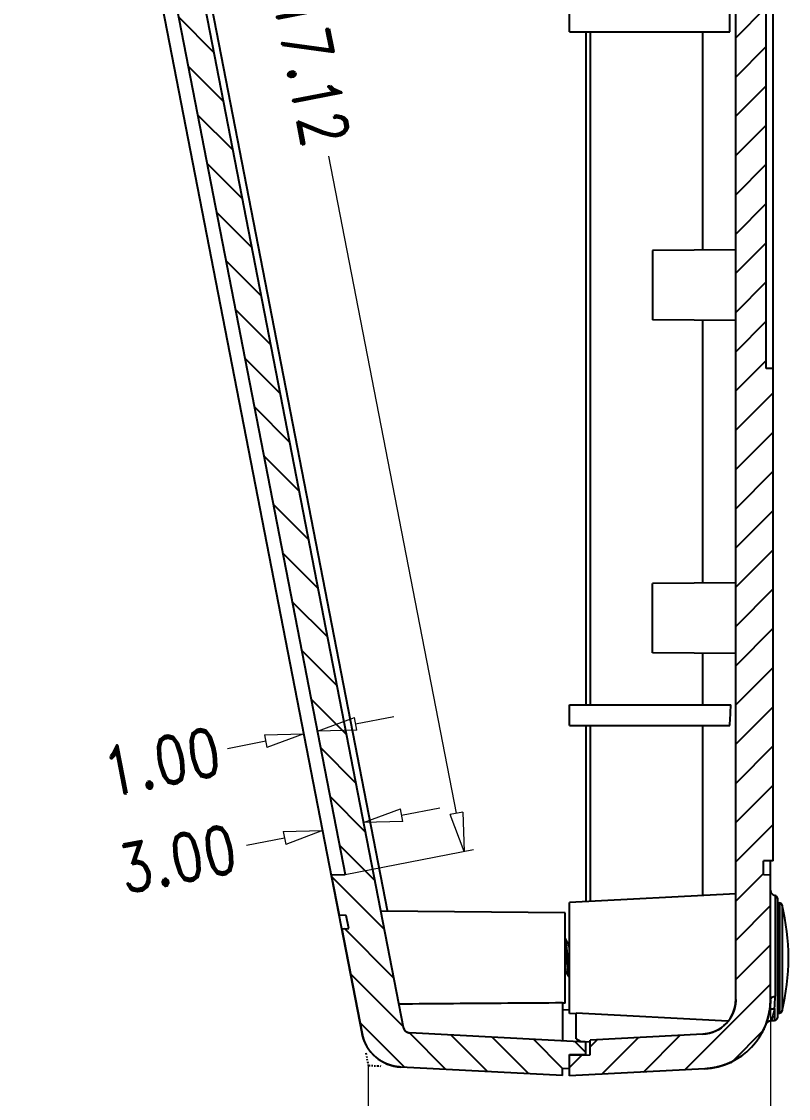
# Model space of a CAD drawing. Header units: millimetres. Extents: x 3559 to 4719, y 1270 to 1649.
# Drawn here: x 3699.2 to 3754.5, y 1412.7 to 1490.3 of the extents above; entities that cross this region are included whole.
import ezdxf

# ---------------------------------------------------------------- set-up
doc = ezdxf.new("R2010")
doc.units = ezdxf.units.MM
doc.linetypes.add('DIVIDE', pattern=[31.75, 12.7, -6.35, 0, -6.35, 0, -6.35])
doc.layers.get('0').update_dxf_attribs({"linetype": 'CONTINUOUS'})
doc.layers.get('Defpoints').update_dxf_attribs({"linetype": 'CONTINUOUS'})
for name, color, linetype in [('02___PRT_ALL_AXES', 7, 'CONTINUOUS'), ('06___PRT_ALL_SURFS', 7, 'CONTINUOUS'), ('3_ALL_AXES', 7, 'CONTINUOUS')]:
    doc.layers.add(name, color=color, linetype=linetype)
doc.layers.add('dim', color=3, linetype='CONTINUOUS', lineweight=9)
doc.styles.add('longtou', font='romand.shx', dxfattribs={"width": 0.8, "bigfont": 'fangsong.shx'})
doc.dimstyles.new('YanXiu', dxfattribs={"dimtxt": 2.5, "dimasz": 2.2, "dimexe": 1, "dimexo": 0, "dimgap": 0.66, "dimtad": 0, "dimzin": 0, "dimdsep": 46, "dimtxsty": 'longtou', "dimblk": 'CLOSEDBLANK', "dimcen": 0, "dimclrd": 3, "dimclre": 3, "dimclrt": 7, "dimadec": 0, "dimazin": 0, "dimtfac": 1, "dimtdec": 4, "dimtofl": 0, "dimtmove": 0, "dimatfit": 3, "dimldrblk": 'CLOSEDBLANK', "dimfxl": 0, "dimtolj": 1, "dimtzin": 0, "dimlwd": 0, "dimlwe": 0, "dimarcsym": 0})

# ---------------------------------------------------------------- blocks, each defined once
blk = doc.blocks.new('_ClosedBlank')
at = {"color": 0, "linetype": 'ByBlock', "lineweight": -2}
for p, q in [((-1, 0.167), (0, 0)), ((-1, 0.167), (-1, -0.167)), ((0, 0), (-1, -0.167))]:
    blk.add_line(p, q, dxfattribs=at)
blk = doc.blocks.new('*D26')
at = {"layer": 'Defpoints', "color": 0}
for p in [(3753.202, 1419.843), (3724.202, 1415.098), (3753.202, 1409.935)]:
    blk.add_point(p, dxfattribs=at)
at = {"layer": 'dim', "color": 3, "lineweight": 5}
for p, q in [((3753.202, 1419.843), (3753.202, 1409.236)), ((3724.202, 1415.098), (3724.202, 1409.236)), ((3727.002, 1409.935), (3732.336, 1409.935)), ((3750.402, 1409.935), (3745.069, 1409.935))]:
    blk.add_line(p, q, dxfattribs=at)
at = {"layer": 'dim', "color": 3, "lineweight": 5, "xscale": 2.8, "yscale": 2.8, "zscale": 2.8, "rotation": 180}
blk.add_blockref('_ClosedBlank', (3724.202, 1409.935), dxfattribs=at)
at = {"layer": 'dim', "color": 3, "lineweight": 5, "xscale": 2.8, "yscale": 2.8, "zscale": 2.8}
blk.add_blockref('_ClosedBlank', (3753.202, 1409.935), dxfattribs=at)
at = {"layer": 'dim', "color": 7, "insert": (3738.702, 1409.935), "char_height": 3.5, "attachment_point": 5, "style": 'longtou'}
blk.add_mtext('29.00', dxfattribs=at)
blk = doc.blocks.new('*D31')
at = {"layer": 'Defpoints', "color": 0}
for p in [(3719.558, 1438.993), (3719.792, 1437.787), (3720.774, 1437.978)]:
    blk.add_point(p, dxfattribs=at)
at = {"layer": 'dim', "color": 3, "lineweight": 5}
for p, q in [((3723.288, 1439.718), (3726.037, 1440.252)), ((3719.792, 1437.787), (3719.424, 1439.679)), ((3720.774, 1437.978), (3720.406, 1439.87)), ((3716.809, 1438.458), (3714.061, 1437.924))]:
    blk.add_line(p, q, dxfattribs=at)
at = {"layer": 'dim', "color": 3, "lineweight": 5, "xscale": 2.8, "yscale": 2.8, "zscale": 2.8}
for p, rotation in [((3720.54, 1439.183), 191.0000000000025), ((3719.558, 1438.993), 11.00000000000257)]:
    blk.add_blockref('_ClosedBlank', p, dxfattribs=dict(at, rotation=rotation))
at = {"layer": 'dim', "color": 7, "insert": (3709.317, 1437.002), "char_height": 3.5, "attachment_point": 5, "rotation": 11, "style": 'longtou'}
blk.add_mtext('1.00', dxfattribs=at)
blk = doc.blocks.new('*D32')
at = {"layer": 'Defpoints', "color": 0}
for p in [(3723.303, 1435.449), (3720.358, 1434.876), (3720.913, 1432.021)]:
    blk.add_point(p, dxfattribs=at)
at = {"layer": 'dim', "color": 3, "lineweight": 5}
for p, q in [((3723.303, 1435.449), (3723.991, 1431.907)), ((3720.358, 1434.876), (3721.047, 1431.334)), ((3726.606, 1433.128), (3729.355, 1433.662)), ((3718.164, 1431.487), (3715.416, 1430.952))]:
    blk.add_line(p, q, dxfattribs=at)
at = {"layer": 'dim', "color": 3, "lineweight": 5, "xscale": 2.8, "yscale": 2.8, "zscale": 2.8}
for p, rotation in [((3723.858, 1432.593), 191.0000000000064), ((3720.913, 1432.021), 11.00000000000634)]:
    blk.add_blockref('_ClosedBlank', p, dxfattribs=dict(at, rotation=rotation))
at = {"layer": 'dim', "color": 7, "insert": (3710.475, 1429.992), "char_height": 3.5, "attachment_point": 5, "rotation": 11, "style": 'longtou'}
blk.add_mtext('3.00', dxfattribs=at)
blk = doc.blocks.new('*D33')
at = {"layer": 'Defpoints', "color": 0}
for p in [(3700.2, 1543.822), (3731.108, 1430.52), (3722.547, 1428.856)]:
    blk.add_point(p, dxfattribs=at)
at = {"layer": 'dim', "color": 3, "lineweight": 5}
for p, q in [((3700.2, 1543.822), (3709.447, 1545.619)), ((3709.295, 1542.737), (3718.503, 1495.365)), ((3730.573, 1433.269), (3721.365, 1480.641)), ((3722.547, 1428.856), (3731.794, 1430.654))]:
    blk.add_line(p, q, dxfattribs=at)
at = {"layer": 'dim', "color": 3, "lineweight": 5, "xscale": 2.8, "yscale": 2.8, "zscale": 2.8}
for p, rotation in [((3708.761, 1545.486), 100.9999999999931), ((3731.108, 1430.52), 280.9999999999931)]:
    blk.add_blockref('_ClosedBlank', p, dxfattribs=dict(at, rotation=rotation))
at = {"layer": 'dim', "color": 7, "insert": (3719.934, 1488.003), "char_height": 3.5, "attachment_point": 5, "rotation": 281, "style": 'longtou'}
blk.add_mtext('117.12', dxfattribs=at)

msp = doc.modelspace()

# ---------------------------------------------------------------- hatches: boundary and pattern name
h = msp.add_hatch()
h.set_pattern_fill('DEFAULT__3', color=5, scale=2, angle=135, style=0)
h.set_pattern_definition([(135, (2752.7221, 1037.0707), (-1.4142136, -1.4142136), [])])
edge = h.paths.add_edge_path()
edge.add_line((3738.702, 1414.889), (3738.702, 1415.892))
edge.add_line((3738.702, 1415.892), (3739.902, 1415.913))
edge.add_line((3739.902, 1415.913), (3739.902, 1416.779))
edge.add_line((3739.902, 1416.779), (3727.189, 1417.445))
edge.add_spline(control_points=[(3726.724, 1417.849), (3726.769, 1417.615), (3726.95, 1417.458), (3727.189, 1417.445)], knot_values=[0, 0, 0, 0, 1, 1, 1, 1], degree=3, periodic=0)
edge.add_line((3726.724, 1417.849), (3701.859, 1545.77))
edge.add_spline(control_points=[(3701.859, 1545.77), (3701.755, 1546.305), (3701.702, 1546.847), (3701.702, 1547.392)], knot_values=[0, 0, 0, 0, 1, 1, 1, 1], degree=3, periodic=0)
edge.add_line((3701.702, 1547.392), (3701.702, 1555.972))
edge.add_spline(control_points=[(3701.702, 1555.972), (3701.702, 1556.165), (3701.803, 1556.329), (3701.975, 1556.417)], knot_values=[0, 0, 0, 0, 1, 1, 1, 1], degree=3, periodic=0)
edge.add_spline(control_points=[(3723.325, 1562.9), (3715.858, 1562.027), (3708.665, 1559.843), (3701.975, 1556.417)], knot_values=[0, 0, 0, 0, 1, 1, 1, 1], degree=3, periodic=0)
edge.add_spline(control_points=[(3724.311, 1562.966), (3723.982, 1562.961), (3723.652, 1562.939), (3723.325, 1562.9)], knot_values=[0, 0, 0, 0, 1, 1, 1, 1], degree=3, periodic=0)
edge.add_line((3724.311, 1562.966), (3730.202, 1563.069))
edge.add_line((3730.202, 1563.069), (3730.202, 1564.039))
edge.add_line((3730.202, 1564.039), (3729.202, 1564.039))
edge.add_line((3729.202, 1564.039), (3729.202, 1565.339))
edge.add_line((3729.202, 1565.339), (3730.202, 1565.339))
edge.add_line((3730.202, 1565.339), (3730.202, 1566.038))
edge.add_line((3730.202, 1566.038), (3729.701, 1566.238))
edge.add_line((3729.701, 1566.238), (3728.202, 1566.225))
edge.add_spline(control_points=[(3727.649, 1565.759), (3727.927, 1565.774), (3728.14, 1565.953), (3728.202, 1566.225)], knot_values=[0, 0, 0, 0, 1, 1, 1, 1], degree=3, periodic=0)
edge.add_line((3727.649, 1565.759), (3727.202, 1565.736))
edge.add_spline(control_points=[(3727.202, 1565.736), (3717.978, 1565.252), (3709.057, 1562.852), (3700.835, 1558.642)], knot_values=[0, 0, 0, 0, 1, 1, 1, 1], degree=3, periodic=0)
edge.add_spline(control_points=[(3699.202, 1555.972), (3699.202, 1557.128), (3699.806, 1558.115), (3700.835, 1558.642)], knot_values=[0, 0, 0, 0, 1, 1, 1, 1], degree=3, periodic=0)
edge.add_line((3699.202, 1555.972), (3699.202, 1547.839))
edge.add_line((3699.202, 1547.839), (3699.702, 1547.812))
edge.add_line((3699.702, 1547.812), (3699.702, 1546.865))
edge.add_line((3699.702, 1546.865), (3699.202, 1546.839))
edge.add_line((3699.202, 1546.839), (3699.202, 1544.675))
edge.add_spline(control_points=[(3699.238, 1543.839), (3699.214, 1544.117), (3699.202, 1544.396), (3699.202, 1544.675)], knot_values=[0, 0, 0, 0, 1, 1, 1, 1], degree=3, periodic=0)
edge.add_line((3699.238, 1543.839), (3700.2, 1543.822))
edge.add_line((3700.2, 1543.822), (3722.547, 1428.856))
edge.add_line((3722.547, 1428.856), (3721.532, 1428.839))
edge.add_line((3721.532, 1428.839), (3722.098, 1425.926))
edge.add_line((3722.098, 1425.926), (3722.612, 1425.899))
edge.add_line((3722.612, 1425.899), (3722.793, 1424.969))
edge.add_line((3722.793, 1424.969), (3722.289, 1424.942))
edge.add_line((3722.289, 1424.942), (3723.755, 1417.399))
edge.add_spline(control_points=[(3726.543, 1414.976), (3725.111, 1415.051), (3724.029, 1415.992), (3723.755, 1417.399)], knot_values=[0, 0, 0, 0, 1, 1, 1, 1], degree=3, periodic=0)
edge.add_line((3726.543, 1414.976), (3738.202, 1414.365))
edge.add_line((3738.202, 1414.365), (3738.202, 1414.88))
edge.add_line((3738.202, 1414.88), (3738.702, 1414.889))
h = msp.add_hatch()
h.set_pattern_fill('A', color=5, scale=2, angle=45, style=0)
h.set_pattern_definition([(45, (2752.7221, 1037.0707), (-1.4142136, 1.4142136), [])])
edge = h.paths.add_edge_path()
edge.add_line((3738.702, 1414.339), (3738.702, 1415.842))
edge.add_line((3738.702, 1415.842), (3740.202, 1415.868))
edge.add_line((3740.202, 1415.868), (3740.202, 1416.921))
edge.add_line((3740.202, 1416.921), (3748.333, 1417.347))
edge.add_spline(control_points=[(3750.702, 1419.843), (3750.702, 1418.439), (3749.736, 1417.42), (3748.333, 1417.347)], knot_values=[0, 0, 0, 0, 1, 1, 1, 1], degree=3, periodic=0)
edge.add_line((3750.702, 1419.843), (3750.702, 1560.834))
edge.add_spline(control_points=[(3750.702, 1560.834), (3750.702, 1561.69), (3750.297, 1562.445), (3749.583, 1562.918)], knot_values=[0, 0, 0, 0, 1, 1, 1, 1], degree=3, periodic=0)
edge.add_spline(control_points=[(3749.583, 1562.918), (3749.423, 1563.024), (3749.24, 1563.081), (3749.048, 1563.084)], knot_values=[0, 0, 0, 0, 1, 1, 1, 1], degree=3, periodic=0)
edge.add_line((3749.048, 1563.084), (3746.202, 1563.134))
edge.add_line((3746.202, 1563.134), (3746.202, 1564.039))
edge.add_line((3746.202, 1564.039), (3747.202, 1564.039))
edge.add_line((3747.202, 1564.039), (3747.202, 1565.339))
edge.add_line((3747.202, 1565.339), (3746.202, 1565.339))
edge.add_line((3746.202, 1565.339), (3746.202, 1566.069))
edge.add_line((3746.202, 1566.069), (3746.704, 1566.269))
edge.add_line((3746.704, 1566.269), (3748.202, 1566.256))
edge.add_spline(control_points=[(3748.202, 1566.256), (3748.267, 1566.004), (3748.463, 1565.834), (3748.722, 1565.807)], knot_values=[0, 0, 0, 0, 1, 1, 1, 1], degree=3, periodic=0)
edge.add_spline(control_points=[(3753.202, 1560.834), (3753.202, 1563.527), (3751.4, 1565.527), (3748.722, 1565.807)], knot_values=[0, 0, 0, 0, 1, 1, 1, 1], degree=3, periodic=0)
edge.add_line((3753.202, 1560.834), (3753.202, 1551.839))
edge.add_line((3753.202, 1551.839), (3752.702, 1551.83))
edge.add_line((3752.702, 1551.83), (3752.702, 1550.839))
edge.add_line((3752.702, 1550.839), (3753.402, 1550.826))
edge.add_line((3753.402, 1550.826), (3753.402, 1515.339))
edge.add_line((3753.402, 1515.339), (3752.902, 1515.336))
edge.add_line((3752.902, 1515.336), (3752.902, 1465.341))
edge.add_line((3752.902, 1465.341), (3753.402, 1465.339))
edge.add_line((3753.402, 1465.339), (3753.402, 1429.851))
edge.add_line((3753.402, 1429.851), (3752.702, 1429.839))
edge.add_line((3752.702, 1429.839), (3752.702, 1428.847))
edge.add_line((3752.702, 1428.847), (3753.202, 1428.839))
edge.add_line((3753.202, 1428.839), (3753.202, 1419.843))
edge.add_spline(control_points=[(3753.202, 1419.843), (3753.202, 1417.035), (3751.269, 1414.997), (3748.464, 1414.85)], knot_values=[0, 0, 0, 0, 1, 1, 1, 1], degree=3, periodic=0)
edge.add_line((3748.464, 1414.85), (3738.702, 1414.339))

# ---------------------------------------------------------------- linework, layer by layer
at = {"color": 7, "linetype": 'Continuous'}
for p, q in [((3750.702, 1419.843), (3750.702, 1560.834)), ((3750.702, 1419.843), (3750.702, 1560.834)), ((3753.402, 1429.851), (3753.402, 1550.826)), ((3701.859, 1545.77), (3726.724, 1417.849)), ((3701.859, 1545.77), (3726.724, 1417.849)), ((3702.323, 1545.904), (3725.557, 1426.292)), ((3700.2, 1543.822), (3722.547, 1428.856)), ((3700.2, 1543.822), (3722.547, 1428.856)), ((3723.755, 1417.399), (3699.386, 1542.767)), ((3752.902, 1465.341), (3752.902, 1515.336)), ((3752.902, 1465.341), (3752.902, 1515.336)), ((3738.702, 1489.589), (3738.702, 1491.089)), ((3738.702, 1489.589), (3750.271, 1489.589)), ((3739.902, 1489.589), (3739.902, 1441.089)), ((3750.702, 1473.891), (3744.702, 1473.839)), ((3744.702, 1473.839), (3744.702, 1468.839)), ((3750.702, 1468.786), (3744.702, 1468.839)), ((3753.402, 1465.339), (3752.902, 1465.341)), ((3753.402, 1465.339), (3752.902, 1465.341)), ((3753.402, 1429.851), (3753.402, 1465.339)), ((3750.702, 1449.891), (3744.702, 1449.839)), ((3744.702, 1444.839), (3744.702, 1449.839)), ((3750.702, 1444.786), (3744.702, 1444.839)), ((3738.702, 1439.589), (3738.702, 1441.089)), ((3738.702, 1441.089), (3750.344, 1441.089)), ((3738.702, 1439.589), (3750.277, 1439.589)), ((3739.902, 1439.589), (3739.902, 1426.901)), ((3753.402, 1429.851), (3752.702, 1429.839)), ((3753.402, 1429.851), (3752.702, 1429.839)), ((3752.702, 1428.847), (3752.702, 1429.839)), ((3752.702, 1428.847), (3752.702, 1429.839)), ((3753.202, 1419.843), (3753.202, 1429.847)), ((3721.532, 1428.839), (3722.547, 1428.856)), ((3721.532, 1428.839), (3722.547, 1428.856)), ((3721.532, 1428.839), (3722.098, 1425.926)), ((3752.702, 1428.847), (3753.202, 1428.839)), ((3752.702, 1428.847), (3753.202, 1428.839)), ((3753.202, 1419.843), (3753.202, 1428.839)), ((3750.702, 1427.467), (3738.702, 1426.839)), ((3738.702, 1418.839), (3738.702, 1426.839)), ((3753.536, 1427.339), (3753.536, 1420.085)), ((3753.702, 1427.142), (3753.702, 1418.535)), ((3753.849, 1426.81), (3753.849, 1418.867)), ((3738.402, 1426.089), (3725.106, 1426.205)), ((3725.557, 1426.292), (3725.575, 1426.2)), ((3738.402, 1419.59), (3738.402, 1426.087)), ((3754.04, 1426.658), (3754.04, 1419.019)), ((3722.612, 1425.899), (3722.098, 1425.926)), ((3722.612, 1425.899), (3722.098, 1425.926)), ((3722.793, 1424.969), (3722.612, 1425.899)), ((3722.793, 1424.969), (3722.612, 1425.899)), ((3722.289, 1424.942), (3722.793, 1424.969)), ((3722.289, 1424.942), (3722.793, 1424.969)), ((3722.289, 1424.942), (3723.755, 1417.399)), ((3738.501, 1422.85), (3738.499, 1422.866)), ((3738.505, 1422.815), (3738.501, 1422.85)), ((3738.604, 1422.827), (3738.599, 1422.866)), ((3738.202, 1419.625), (3738.202, 1416.868)), ((3738.402, 1419.589), (3738.202, 1419.587)), ((3738.202, 1419.118), (3738.708, 1419.092)), ((3753.506, 1419.188), (3753.506, 1418.335)), ((3739.202, 1418.812), (3738.702, 1418.839)), ((3739.202, 1417.01), (3739.202, 1418.858)), ((3750.138, 1418.293), (3739.202, 1418.858)), ((3753.256, 1418.331), (3753.506, 1418.335)), ((3739.902, 1416.779), (3727.189, 1417.445)), ((3739.902, 1416.779), (3727.189, 1417.445)), ((3739.202, 1417.01), (3739.488, 1416.845)), ((3739.488, 1416.845), (3740.202, 1416.807)), ((3739.902, 1415.913), (3739.902, 1416.823)), ((3739.902, 1415.913), (3739.902, 1416.779)), ((3748.333, 1417.347), (3740.202, 1416.921)), ((3748.333, 1417.347), (3740.202, 1416.921)), ((3740.202, 1415.868), (3740.202, 1416.921)), ((3740.202, 1415.868), (3740.202, 1416.921)), ((3738.702, 1415.892), (3739.902, 1415.913)), ((3738.702, 1415.892), (3739.902, 1415.913)), ((3738.702, 1414.339), (3738.702, 1415.892)), ((3738.702, 1414.889), (3738.702, 1415.892)), ((3738.702, 1415.842), (3740.202, 1415.868)), ((3738.702, 1415.842), (3740.202, 1415.868)), ((3738.702, 1414.339), (3738.702, 1415.842)), ((3738.202, 1414.365), (3726.543, 1414.976)), ((3738.202, 1414.365), (3726.543, 1414.976)), ((3738.202, 1414.88), (3738.702, 1414.889)), ((3738.202, 1414.88), (3738.702, 1414.889)), ((3738.202, 1414.365), (3738.202, 1414.88)), ((3738.202, 1414.365), (3738.202, 1414.88)), ((3748.464, 1414.85), (3738.702, 1414.339)), ((3748.464, 1414.85), (3738.702, 1414.339))]:
    msp.add_line(p, q, dxfattribs=at)
at = {"color": 2, "linetype": 'DIVIDE', "ltscale": 0.01}
for p, q in [((3724.028, 1415.996), (3724.202, 1415.098)), ((3724.202, 1415.098), (3725.115, 1415.051))]:
    msp.add_line(p, q, dxfattribs=at)
at = {"color": 7, "linetype": 'Continuous'}
for points in [[(3738.605, 1423.899), (3738.446, 1424.168), (3738.402, 1424.241)], [(3738.499, 1421.778), (3738.663, 1421.502), (3738.702, 1421.436)], [(3752.878, 1418.072), (3752.974, 1418.218), (3753.125, 1418.31), (3753.245, 1418.331)]]:
    msp.add_lwpolyline(points, dxfattribs=at)
for centre, radius, start, end in [((3507.215, 1451.15), 243.337, 357.27667, 357.6302), ((3753.602, 1427.734), 0.4, 180, 260.40593), ((3753.502, 1427.142), 0.2, 0, 80.40593), ((3753.845, 1426.61), 0.2, 13.81706, 89), ((3748.202, 1419.843), 2.5, 273, 0), ((3748.202, 1419.843), 5, 273, 0), ((3740.156, 1420.081), 13.38, 356.17252, 0.01387), ((3753.845, 1419.067), 0.2, 271, 346.18294), ((3753.502, 1418.535), 0.2, 271, 0), ((3727.215, 1417.945), 0.5, 191, 267), ((3726.7, 1417.972), 3, 191, 267)]:
    msp.add_arc(centre, radius, start, end, dxfattribs=at)
for points, start_tangent, end_tangent in [([(3750.271, 1489.589), (3750.271, 1490.089), (3750.271, 1490.589), (3750.271, 1491.089)], (0.000711, 1), (-0.000711, 1)), ([(3738.599, 1422.866), (3738.564, 1423.167), (3738.528, 1423.455), (3738.493, 1423.717), (3738.457, 1423.944), (3738.422, 1424.125), (3738.402, 1424.196)], (-0.115861, 0.993265), (-0.274727, 0.961522)), ([(3738.499, 1422.866), (3738.464, 1423.167), (3738.428, 1423.455), (3738.403, 1423.646)], (-0.115861, 0.993265), (-0.137757, 0.990466)), ([(3738.703, 1423.583), (3738.687, 1423.656), (3738.65, 1423.792), (3738.612, 1423.887), (3738.606, 1423.899)], (-0.211721, 0.97733), (-0.451783, 0.892128)), ([(3738.402, 1422.094), (3738.419, 1422.016), (3738.456, 1421.882), (3738.493, 1421.789), (3738.499, 1421.778)], (0.211751, -0.977324), (0.453167, -0.891426)), ([(3738.702, 1421.479), (3738.677, 1421.581), (3738.641, 1421.771), (3738.606, 1422.005), (3738.57, 1422.273), (3738.535, 1422.564), (3738.505, 1422.815)], (-0.252814, 0.967515), (-0.115869, 0.993265)), ([(3738.702, 1422.029), (3738.67, 1422.273), (3738.635, 1422.564), (3738.604, 1422.827)], (-0.13852, 0.99036), (-0.115854, 0.993266)), ([(3750.702, 1419.843), (3750.702, 1419.816), (3750.702, 1419.789), (3750.701, 1419.762), (3750.7, 1419.735), (3750.699, 1419.707), (3750.697, 1419.68), (3750.695, 1419.652), (3750.693, 1419.625), (3750.69, 1419.597), (3750.687, 1419.569), (3750.684, 1419.541), (3750.681, 1419.514), (3750.677, 1419.486), (3750.672, 1419.457), (3750.668, 1419.429), (3750.663, 1419.401), (3750.658, 1419.373), (3750.652, 1419.345), (3750.646, 1419.317), (3750.64, 1419.288), (3750.633, 1419.26), (3750.627, 1419.232), (3750.619, 1419.204), (3750.612, 1419.175), (3750.604, 1419.147), (3750.595, 1419.119), (3750.586, 1419.09), (3750.577, 1419.062), (3750.568, 1419.034), (3750.558, 1419.006), (3750.548, 1418.978), (3750.537, 1418.95), (3750.526, 1418.922), (3750.515, 1418.894), (3750.504, 1418.866), (3750.492, 1418.838), (3750.479, 1418.811), (3750.467, 1418.783), (3750.454, 1418.756), (3750.44, 1418.728), (3750.426, 1418.701), (3750.412, 1418.674), (3750.398, 1418.647), (3750.383, 1418.62), (3750.368, 1418.594), (3750.352, 1418.567), (3750.336, 1418.541), (3750.32, 1418.514), (3750.303, 1418.488), (3750.287, 1418.463), (3750.269, 1418.437), (3750.252, 1418.411), (3750.234, 1418.386), (3750.216, 1418.361), (3750.197, 1418.336), (3750.178, 1418.311), (3750.159, 1418.287), (3750.139, 1418.263), (3750.12, 1418.239), (3750.099, 1418.215), (3750.079, 1418.191), (3750.058, 1418.168), (3750.037, 1418.145), (3750.016, 1418.122), (3749.994, 1418.1), (3749.972, 1418.078), (3749.95, 1418.056), (3749.928, 1418.034), (3749.905, 1418.013), (3749.882, 1417.992), (3749.859, 1417.971), (3749.836, 1417.95), (3749.812, 1417.93), (3749.788, 1417.91), (3749.764, 1417.891), (3749.74, 1417.872), (3749.715, 1417.853), (3749.69, 1417.834), (3749.665, 1417.816), (3749.64, 1417.798), (3749.615, 1417.781), (3749.589, 1417.763), (3749.564, 1417.746), (3749.538, 1417.73), (3749.512, 1417.714), (3749.486, 1417.698), (3749.459, 1417.682), (3749.433, 1417.667), (3749.406, 1417.652), (3749.379, 1417.638), (3749.353, 1417.624), (3749.326, 1417.61), (3749.299, 1417.596), (3749.271, 1417.583), (3749.244, 1417.571), (3749.217, 1417.558), (3749.189, 1417.546), (3749.162, 1417.535), (3749.134, 1417.523), (3749.107, 1417.512), (3749.079, 1417.502), (3749.051, 1417.492), (3749.023, 1417.482), (3748.996, 1417.472), (3748.968, 1417.463), (3748.94, 1417.454), (3748.912, 1417.446), (3748.884, 1417.438), (3748.856, 1417.43), (3748.828, 1417.423), (3748.8, 1417.416), (3748.773, 1417.409), (3748.745, 1417.403), (3748.717, 1417.397), (3748.689, 1417.391), (3748.661, 1417.386), (3748.634, 1417.381), (3748.606, 1417.376), (3748.578, 1417.372), (3748.551, 1417.368), (3748.523, 1417.364), (3748.496, 1417.361), (3748.469, 1417.357), (3748.441, 1417.355), (3748.414, 1417.352), (3748.387, 1417.35), (3748.36, 1417.348), (3748.333, 1417.347)], (0, -1), (-0.99863, -0.052336)), ([(3753.202, 1419.843), (3753.202, 1419.789), (3753.201, 1419.735), (3753.2, 1419.681), (3753.198, 1419.626), (3753.195, 1419.572), (3753.192, 1419.517), (3753.188, 1419.462), (3753.183, 1419.406), (3753.178, 1419.351), (3753.172, 1419.295), (3753.166, 1419.24), (3753.159, 1419.184), (3753.151, 1419.128), (3753.143, 1419.072), (3753.133, 1419.016), (3753.124, 1418.959), (3753.113, 1418.903), (3753.102, 1418.846), (3753.09, 1418.79), (3753.078, 1418.733), (3753.065, 1418.677), (3753.051, 1418.62), (3753.036, 1418.564), (3753.021, 1418.507), (3753.005, 1418.451), (3752.988, 1418.394), (3752.97, 1418.338), (3752.952, 1418.281), (3752.933, 1418.225), (3752.914, 1418.169), (3752.893, 1418.113), (3752.872, 1418.057), (3752.851, 1418.001), (3752.828, 1417.945), (3752.805, 1417.889), (3752.781, 1417.834), (3752.756, 1417.778), (3752.731, 1417.723), (3752.705, 1417.668), (3752.678, 1417.614), (3752.65, 1417.559), (3752.622, 1417.505), (3752.593, 1417.451), (3752.563, 1417.397), (3752.533, 1417.344), (3752.502, 1417.291), (3752.47, 1417.238), (3752.438, 1417.186), (3752.405, 1417.134), (3752.371, 1417.082), (3752.336, 1417.03), (3752.301, 1416.979), (3752.265, 1416.929), (3752.229, 1416.879), (3752.192, 1416.829), (3752.154, 1416.779), (3752.115, 1416.73), (3752.076, 1416.682), (3752.037, 1416.634), (3751.996, 1416.587), (3751.955, 1416.539), (3751.914, 1416.493), (3751.872, 1416.447), (3751.829, 1416.401), (3751.786, 1416.357), (3751.742, 1416.312), (3751.698, 1416.268), (3751.653, 1416.225), (3751.608, 1416.182), (3751.562, 1416.14), (3751.516, 1416.099), (3751.469, 1416.058), (3751.422, 1416.017), (3751.374, 1415.978), (3751.326, 1415.939), (3751.277, 1415.9), (3751.228, 1415.862), (3751.178, 1415.825), (3751.128, 1415.789), (3751.078, 1415.753), (3751.027, 1415.718), (3750.976, 1415.683), (3750.925, 1415.649), (3750.873, 1415.616), (3750.821, 1415.584), (3750.769, 1415.552), (3750.716, 1415.521), (3750.663, 1415.491), (3750.61, 1415.461), (3750.557, 1415.432), (3750.503, 1415.404), (3750.449, 1415.376), (3750.395, 1415.349), (3750.34, 1415.323), (3750.286, 1415.298), (3750.231, 1415.273), (3750.176, 1415.249), (3750.121, 1415.226), (3750.066, 1415.204), (3750.011, 1415.182), (3749.955, 1415.161), (3749.9, 1415.14), (3749.844, 1415.121), (3749.789, 1415.102), (3749.733, 1415.083), (3749.677, 1415.066), (3749.622, 1415.049), (3749.566, 1415.033), (3749.51, 1415.017), (3749.454, 1415.002), (3749.399, 1414.988), (3749.343, 1414.975), (3749.287, 1414.962), (3749.231, 1414.95), (3749.176, 1414.939), (3749.12, 1414.928), (3749.065, 1414.918), (3749.01, 1414.909), (3748.955, 1414.9), (3748.899, 1414.892), (3748.844, 1414.885), (3748.79, 1414.878), (3748.735, 1414.872), (3748.68, 1414.866), (3748.626, 1414.861), (3748.572, 1414.857), (3748.518, 1414.853), (3748.464, 1414.85)], (0, -1), (-0.99863, -0.052336)), ([(3753.202, 1419.843), (3753.245, 1419.954), (3753.365, 1420.04), (3753.536, 1420.085)], (0, 1), (0.994699, 0.102831)), ([(3726.396, 1419.538), (3730.343, 1419.567), (3734.278, 1419.596), (3738.202, 1419.625)], (0.999974, 0.007277), (0.999972, 0.007474)), ([(3753.12, 1418.937), (3753.188, 1419.072), (3753.327, 1419.162), (3753.506, 1419.188)], (0.181339, 0.983421), (0.998788, -0.049226)), ([(3753.506, 1419.188), (3753.368, 1418.663)], (-0.196797, -0.980444), (-0.3064, -0.951903)), ([(3753.368, 1418.663), (3753.267, 1418.383), (3753.251, 1418.343), (3753.247, 1418.335)], (-0.3064, -0.951903), (-0.962979, 0.269577)), ([(3726.724, 1417.849), (3726.726, 1417.84), (3726.728, 1417.83), (3726.73, 1417.821), (3726.733, 1417.811), (3726.736, 1417.802), (3726.738, 1417.792), (3726.742, 1417.783), (3726.745, 1417.773), (3726.749, 1417.764), (3726.752, 1417.754), (3726.756, 1417.745), (3726.76, 1417.736), (3726.765, 1417.726), (3726.769, 1417.717), (3726.774, 1417.708), (3726.779, 1417.699), (3726.785, 1417.69), (3726.79, 1417.681), (3726.796, 1417.672), (3726.802, 1417.663), (3726.808, 1417.654), (3726.814, 1417.646), (3726.82, 1417.637), (3726.827, 1417.629), (3726.834, 1417.621), (3726.841, 1417.613), (3726.848, 1417.605), (3726.855, 1417.597), (3726.863, 1417.589), (3726.871, 1417.582), (3726.879, 1417.574), (3726.887, 1417.567), (3726.895, 1417.56), (3726.903, 1417.554), (3726.912, 1417.547), (3726.92, 1417.541), (3726.929, 1417.534), (3726.938, 1417.528), (3726.947, 1417.522), (3726.956, 1417.517), (3726.965, 1417.511), (3726.974, 1417.506), (3726.984, 1417.501), (3726.993, 1417.496), (3727.003, 1417.492), (3727.012, 1417.487), (3727.022, 1417.483), (3727.032, 1417.479), (3727.041, 1417.476), (3727.051, 1417.472), (3727.061, 1417.469), (3727.071, 1417.466), (3727.081, 1417.463), (3727.091, 1417.46), (3727.101, 1417.458), (3727.11, 1417.456), (3727.12, 1417.454), (3727.13, 1417.452), (3727.14, 1417.45), (3727.15, 1417.449), (3727.159, 1417.448), (3727.169, 1417.447), (3727.179, 1417.446), (3727.189, 1417.445)], (0.190809, -0.981627), (0.99863, -0.052336)), ([(3726.543, 1414.976), (3726.514, 1414.977), (3726.485, 1414.979), (3726.456, 1414.982), (3726.427, 1414.984), (3726.398, 1414.987), (3726.369, 1414.99), (3726.34, 1414.993), (3726.31, 1414.997), (3726.281, 1415.001), (3726.251, 1415.005), (3726.222, 1415.01), (3726.193, 1415.015), (3726.163, 1415.02), (3726.133, 1415.026), (3726.104, 1415.031), (3726.074, 1415.038), (3726.045, 1415.044), (3726.015, 1415.051), (3725.985, 1415.058), (3725.956, 1415.065), (3725.926, 1415.073), (3725.897, 1415.081), (3725.867, 1415.09), (3725.838, 1415.098), (3725.808, 1415.107), (3725.778, 1415.117), (3725.749, 1415.126), (3725.72, 1415.136), (3725.69, 1415.147), (3725.661, 1415.157), (3725.632, 1415.168), (3725.602, 1415.18), (3725.573, 1415.191), (3725.544, 1415.203), (3725.515, 1415.216), (3725.486, 1415.228), (3725.457, 1415.241), (3725.429, 1415.254), (3725.4, 1415.268), (3725.372, 1415.282), (3725.343, 1415.296), (3725.315, 1415.311), (3725.287, 1415.325), (3725.259, 1415.341), (3725.231, 1415.356), (3725.203, 1415.372), (3725.175, 1415.388), (3725.148, 1415.404), (3725.12, 1415.421), (3725.093, 1415.438), (3725.066, 1415.456), (3725.039, 1415.473), (3725.013, 1415.491), (3724.986, 1415.509), (3724.96, 1415.528), (3724.934, 1415.547), (3724.908, 1415.566), (3724.882, 1415.585), (3724.856, 1415.605), (3724.831, 1415.625), (3724.806, 1415.645), (3724.781, 1415.666), (3724.756, 1415.686), (3724.732, 1415.708), (3724.708, 1415.729), (3724.684, 1415.75), (3724.66, 1415.772), (3724.636, 1415.794), (3724.613, 1415.817), (3724.59, 1415.839), (3724.567, 1415.862), (3724.545, 1415.885), (3724.522, 1415.908), (3724.5, 1415.932), (3724.479, 1415.955), (3724.457, 1415.979), (3724.436, 1416.004), (3724.415, 1416.028), (3724.394, 1416.052), (3724.374, 1416.077), (3724.354, 1416.102), (3724.334, 1416.127), (3724.315, 1416.153), (3724.295, 1416.178), (3724.276, 1416.204), (3724.258, 1416.23), (3724.239, 1416.256), (3724.221, 1416.282), (3724.204, 1416.308), (3724.186, 1416.334), (3724.169, 1416.361), (3724.152, 1416.388), (3724.136, 1416.415), (3724.12, 1416.442), (3724.104, 1416.469), (3724.088, 1416.496), (3724.073, 1416.523), (3724.058, 1416.551), (3724.043, 1416.578), (3724.029, 1416.606), (3724.015, 1416.634), (3724.001, 1416.662), (3723.988, 1416.69), (3723.975, 1416.718), (3723.962, 1416.746), (3723.95, 1416.774), (3723.938, 1416.802), (3723.926, 1416.83), (3723.914, 1416.858), (3723.903, 1416.887), (3723.892, 1416.915), (3723.882, 1416.944), (3723.872, 1416.972), (3723.862, 1417.001), (3723.852, 1417.029), (3723.843, 1417.058), (3723.834, 1417.086), (3723.825, 1417.115), (3723.817, 1417.143), (3723.809, 1417.172), (3723.801, 1417.2), (3723.794, 1417.229), (3723.786, 1417.257), (3723.78, 1417.286), (3723.773, 1417.314), (3723.767, 1417.342), (3723.761, 1417.371), (3723.755, 1417.399)], (-0.99863, 0.052336), (-0.190809, 0.981627))]:
    msp.add_spline(points, degree=3, dxfattribs=dict(at, start_tangent=start_tangent, end_tangent=end_tangent))
at = {"layer": '02___PRT_ALL_AXES', "color": 7, "linetype": 'Continuous'}
for p, q in [((3753.702, 1426.812), (3753.849, 1426.81)), ((3753.702, 1418.865), (3753.849, 1418.867))]:
    msp.add_line(p, q, dxfattribs=at)
msp.add_arc((3738.511, 1422.839), 15.991, 346.18294, 13.81706, dxfattribs=at)
at = {"layer": '06___PRT_ALL_SURFS', "color": 7, "linetype": 'Continuous'}
for p, q in [((3740.202, 1489.589), (3740.202, 1441.089)), ((3748.333, 1473.87), (3748.333, 1489.589)), ((3748.333, 1449.87), (3748.333, 1468.807)), ((3748.333, 1441.089), (3748.333, 1444.807)), ((3740.202, 1439.589), (3740.202, 1426.917)), ((3748.333, 1427.343), (3748.333, 1439.589))]:
    msp.add_line(p, q, dxfattribs=at)
at = {"layer": '3_ALL_AXES', "color": 7, "linetype": 'Continuous'}
for p, q in [((3738.702, 1423.939), (3738.582, 1423.939)), ((3738.523, 1421.739), (3738.402, 1421.739))]:
    msp.add_line(p, q, dxfattribs=at)

# ---------------------------------------------------------------- dimensions: what is measured, and where the dimension line sits
at = {"layer": 'dim'}
for base, p1, p2, picture, middle in [((3731.108, 1430.52), (3700.2, 1543.822), (3722.547, 1428.856), '*D33', (3719.934, 1488.003)), ((3719.558, 1438.993), (3720.774, 1437.978), (3719.792, 1437.787), '*D31', (3709.317, 1437.002)), ((3720.9131, 1432.0209), (3723.3029, 1435.4486), (3720.358, 1434.8762), '*D32', (3710.4754, 1429.992)), ((3753.202, 1409.935), (3724.202, 1415.098), (3753.202, 1419.843), '*D26', (3738.702, 1409.935))]:
    dim = msp.add_linear_dim(base=base, p1=p1, p2=p2, dimstyle='YanXiu', override={"dimtxt": 3.5, "dimasz": 2.8, "dimexe": 0.69965, "dimgap": 0.69965}, dxfattribs=at)
    dim.commit()
    dim.dimension.update_dxf_attribs({"geometry": picture, "text_midpoint": middle, "dimtype": 160})

doc.saveas('drawing.dxf')
